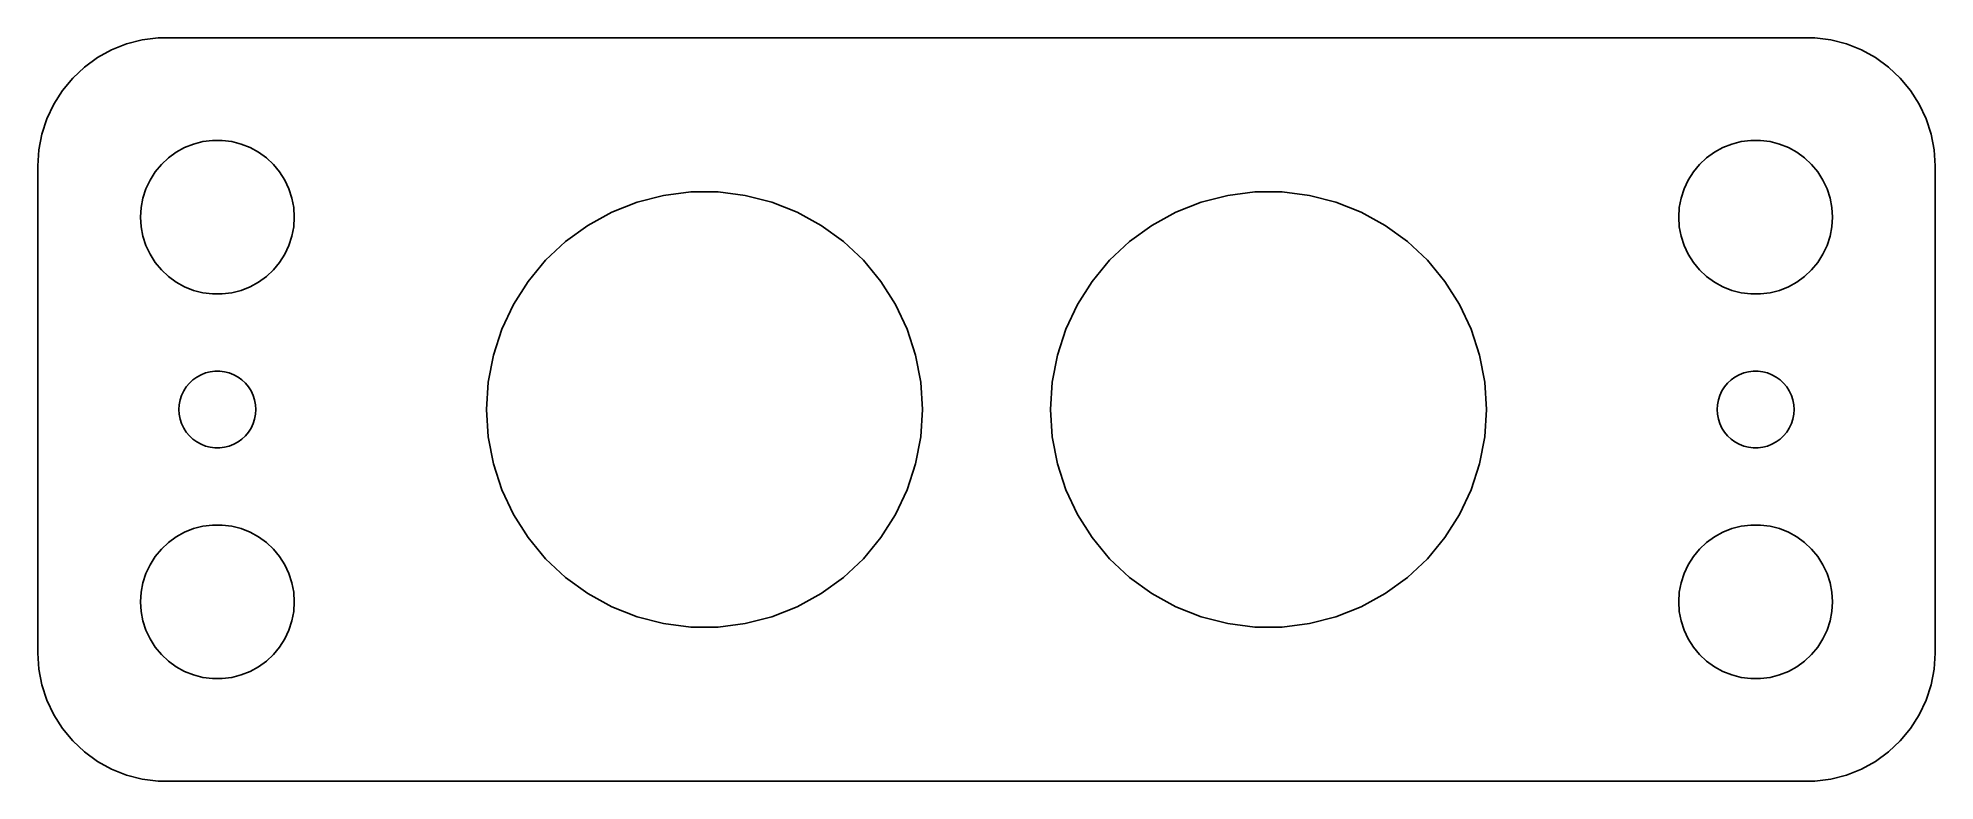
# Model space of a CAD drawing. Header units: metres. Extents: x -37 to 37, y 24.5 to 53.5.
import ezdxf

# ---------------------------------------------------------------- set-up
doc = ezdxf.new("R2010")
doc.units = ezdxf.units.M

msp = doc.modelspace()

# ---------------------------------------------------------------- linework, layer by layer
for p, q in [((-32.9369, 53.4114), (-33.5451, 53.2553)), ((-32.3139, 53.4901), (-32.9369, 53.4114)), ((32.3139, 53.4901), (-32.3139, 53.4901)), ((32.9369, 53.4114), (32.3139, 53.4901)), ((33.5451, 53.2553), (32.9369, 53.4114)), ((-34.6791, 52.7216), (-35.1871, 52.3526)), ((-34.1289, 53.0241), (-34.6791, 52.7216)), ((-33.5451, 53.2553), (-34.1289, 53.0241)), ((34.1289, 53.0241), (33.5451, 53.2553)), ((34.6791, 52.7216), (34.1289, 53.0241)), ((35.1871, 52.3526), (34.6791, 52.7216)), ((-35.6448, 51.9227), (-36.0451, 51.4389)), ((-35.1871, 52.3526), (-35.6448, 51.9227)), ((35.6448, 51.9227), (35.1871, 52.3526)), ((36.0451, 51.4389), (35.6448, 51.9227)), ((-36.0451, 51.4389), (-36.3815, 50.9088)), ((36.3815, 50.9088), (36.0451, 51.4389)), ((-36.6489, 50.3406), (-36.8429, 49.7434)), ((-36.3815, 50.9088), (-36.6489, 50.3406)), ((36.6489, 50.3406), (36.3815, 50.9088)), ((36.8429, 49.7434), (36.6489, 50.3406)), ((-36.8429, 49.7434), (-36.9606, 49.1267)), ((36.9606, 49.1267), (36.8429, 49.7434)), ((-36.9606, 49.1267), (-37, 48.5)), ((-31.9123, 48.8115), (-31.6075, 49.033)), ((-31.6075, 49.033), (-31.2773, 49.2145)), ((-31.2773, 49.2145), (-30.927, 49.3532)), ((-30.927, 49.3532), (-30.5621, 49.4469)), ((-30.5621, 49.4469), (-30.1884, 49.4941)), ((-30.1884, 49.4941), (-29.8116, 49.4941)), ((-29.8116, 49.4941), (-29.4379, 49.4469)), ((-29.4379, 49.4469), (-29.0729, 49.3532)), ((-29.0729, 49.3532), (-28.7227, 49.2145)), ((-28.7227, 49.2145), (-28.3925, 49.033)), ((-28.3925, 49.033), (-28.0877, 48.8115)), ((28.0877, 48.8115), (28.3925, 49.033)), ((28.3925, 49.033), (28.7227, 49.2145)), ((28.7227, 49.2145), (29.0729, 49.3532)), ((29.0729, 49.3532), (29.4379, 49.4469)), ((29.4379, 49.4469), (29.8116, 49.4941)), ((29.8116, 49.4941), (30.1884, 49.4941)), ((30.1884, 49.4941), (30.5621, 49.4469)), ((30.5621, 49.4469), (30.927, 49.3532)), ((30.927, 49.3532), (31.2773, 49.2145)), ((31.2773, 49.2145), (31.6075, 49.033)), ((31.6075, 49.033), (31.9123, 48.8115)), ((37, 48.5), (36.9606, 49.1267)), ((-37, 48.5), (-37, 29.5)), ((-32.6289, 47.9453), (-32.427, 48.2634)), ((-32.427, 48.2634), (-32.1869, 48.5536)), ((-32.1869, 48.5536), (-31.9123, 48.8115)), ((-28.0877, 48.8115), (-27.8131, 48.5536)), ((-27.8131, 48.5536), (-27.5729, 48.2634)), ((-27.5729, 48.2634), (-27.3711, 47.9453)), ((27.3711, 47.9453), (27.5729, 48.2634)), ((27.5729, 48.2634), (27.8131, 48.5536)), ((27.8131, 48.5536), (28.0877, 48.8115)), ((31.9123, 48.8115), (32.1869, 48.5536)), ((32.1869, 48.5536), (32.427, 48.2634)), ((32.427, 48.2634), (32.6289, 47.9453)), ((37, 29.5), (37, 48.5)), ((-32.9057, 47.2461), (-32.7893, 47.6044)), ((-32.7893, 47.6044), (-32.6289, 47.9453)), ((-27.3711, 47.9453), (-27.2107, 47.6044)), ((-27.2107, 47.6044), (-27.0942, 47.2461)), ((-12.5927, 47.3494), (-11.5337, 47.4832)), ((-11.5337, 47.4832), (-10.4663, 47.4832)), ((-10.4663, 47.4832), (-9.40726, 47.3494)), ((9.40726, 47.3494), (10.4663, 47.4832)), ((10.4663, 47.4832), (11.5337, 47.4832)), ((11.5337, 47.4832), (12.5927, 47.3494)), ((27.0942, 47.2461), (27.2107, 47.6044)), ((27.2107, 47.6044), (27.3711, 47.9453)), ((32.6289, 47.9453), (32.7893, 47.6044)), ((32.7893, 47.6044), (32.9057, 47.2461)), ((-33, 46.5), (-32.9763, 46.876)), ((-32.9763, 46.876), (-32.9057, 47.2461)), ((-27.0942, 47.2461), (-27.0237, 46.876)), ((-27.0237, 46.876), (-27, 46.5)), ((-15.5545, 46.1768), (-14.6191, 46.691)), ((-14.6191, 46.691), (-13.6266, 47.084)), ((-13.6266, 47.084), (-12.5927, 47.3494)), ((-9.40726, 47.3494), (-8.37335, 47.084)), ((-8.37335, 47.084), (-7.38087, 46.691)), ((-7.38087, 46.691), (-6.44547, 46.1768)), ((6.44547, 46.1768), (7.38087, 46.691)), ((7.38087, 46.691), (8.37335, 47.084)), ((8.37335, 47.084), (9.40726, 47.3494)), ((12.5927, 47.3494), (13.6266, 47.084)), ((13.6266, 47.084), (14.6191, 46.691)), ((14.6191, 46.691), (15.5545, 46.1768)), ((27, 46.5), (27.0237, 46.876)), ((27.0237, 46.876), (27.0942, 47.2461)), ((32.9057, 47.2461), (32.9763, 46.876)), ((32.9763, 46.876), (33, 46.5)), ((-32.9763, 46.124), (-33, 46.5)), ((-32.9057, 45.7539), (-32.9763, 46.124)), ((-27.0237, 46.124), (-27.0942, 45.7539)), ((-27, 46.5), (-27.0237, 46.124)), ((-16.4181, 45.5494), (-15.5545, 46.1768)), ((-6.44547, 46.1768), (-5.58189, 45.5494)), ((5.58189, 45.5494), (6.44547, 46.1768)), ((15.5545, 46.1768), (16.4181, 45.5494)), ((27.0237, 46.124), (27, 46.5)), ((27.0942, 45.7539), (27.0237, 46.124)), ((32.9763, 46.124), (32.9057, 45.7539)), ((33, 46.5), (32.9763, 46.124)), ((-32.7893, 45.3956), (-32.9057, 45.7539)), ((-32.6289, 45.0547), (-32.7893, 45.3956)), ((-27.2107, 45.3956), (-27.3711, 45.0547)), ((-27.0942, 45.7539), (-27.2107, 45.3956)), ((-17.1962, 44.8186), (-16.4181, 45.5494)), ((-5.58189, 45.5494), (-4.80376, 44.8186)), ((4.80376, 44.8186), (5.58189, 45.5494)), ((16.4181, 45.5494), (17.1962, 44.8186)), ((27.2107, 45.3956), (27.0942, 45.7539)), ((27.3711, 45.0547), (27.2107, 45.3956)), ((32.7893, 45.3956), (32.6289, 45.0547)), ((32.9057, 45.7539), (32.7893, 45.3956)), ((-32.427, 44.7366), (-32.6289, 45.0547)), ((-32.1869, 44.4464), (-32.427, 44.7366)), ((-31.9123, 44.1884), (-32.1869, 44.4464)), ((-27.8131, 44.4464), (-28.0877, 44.1884)), ((-27.5729, 44.7366), (-27.8131, 44.4464)), ((-27.3711, 45.0547), (-27.5729, 44.7366)), ((-17.8766, 43.9962), (-17.1962, 44.8186)), ((-4.80376, 44.8186), (-4.12335, 43.9962)), ((4.12335, 43.9962), (4.80376, 44.8186)), ((17.1962, 44.8186), (17.8766, 43.9962)), ((27.5729, 44.7366), (27.3711, 45.0547)), ((27.8131, 44.4464), (27.5729, 44.7366)), ((28.0877, 44.1884), (27.8131, 44.4464)), ((32.1869, 44.4464), (31.9123, 44.1884)), ((32.427, 44.7366), (32.1869, 44.4464)), ((32.6289, 45.0547), (32.427, 44.7366)), ((-31.6075, 43.967), (-31.9123, 44.1884)), ((-31.2773, 43.7855), (-31.6075, 43.967)), ((-30.927, 43.6468), (-31.2773, 43.7855)), ((-28.7227, 43.7855), (-29.0729, 43.6468)), ((-28.3925, 43.967), (-28.7227, 43.7855)), ((-28.0877, 44.1884), (-28.3925, 43.967)), ((-18.4486, 43.0949), (-17.8766, 43.9962)), ((-4.12335, 43.9962), (-3.55139, 43.0949)), ((3.55139, 43.0949), (4.12335, 43.9962)), ((17.8766, 43.9962), (18.4486, 43.0949)), ((28.3925, 43.967), (28.0877, 44.1884)), ((28.7227, 43.7855), (28.3925, 43.967)), ((29.0729, 43.6468), (28.7227, 43.7855)), ((31.2773, 43.7855), (30.927, 43.6468)), ((31.6075, 43.967), (31.2773, 43.7855)), ((31.9123, 44.1884), (31.6075, 43.967)), ((-30.5621, 43.5531), (-30.927, 43.6468)), ((-30.1884, 43.5059), (-30.5621, 43.5531)), ((-29.8116, 43.5059), (-30.1884, 43.5059)), ((-29.4379, 43.5531), (-29.8116, 43.5059)), ((-29.0729, 43.6468), (-29.4379, 43.5531)), ((-18.9031, 42.129), (-18.4486, 43.0949)), ((-3.55139, 43.0949), (-3.09689, 42.129)), ((3.09689, 42.129), (3.55139, 43.0949)), ((18.4486, 43.0949), (18.9031, 42.129)), ((29.4379, 43.5531), (29.0729, 43.6468)), ((29.8116, 43.5059), (29.4379, 43.5531)), ((30.1884, 43.5059), (29.8116, 43.5059)), ((30.5621, 43.5531), (30.1884, 43.5059)), ((30.927, 43.6468), (30.5621, 43.5531)), ((-19.233, 41.1139), (-18.9031, 42.129)), ((-3.09689, 42.129), (-2.76703, 41.1139)), ((2.76703, 41.1139), (3.09689, 42.129)), ((18.9031, 42.129), (19.233, 41.1139)), ((-19.433, 40.0653), (-19.233, 41.1139)), ((-2.76703, 41.1139), (-2.56702, 40.0653)), ((2.56702, 40.0653), (2.76703, 41.1139)), ((19.233, 41.1139), (19.433, 40.0653)), ((-31.2135, 39.8817), (-31.0934, 40.0268)), ((-31.0934, 40.0268), (-30.9561, 40.1558)), ((-30.9561, 40.1558), (-30.8037, 40.2665)), ((-30.8037, 40.2665), (-30.6387, 40.3572)), ((-30.6387, 40.3572), (-30.4635, 40.4266)), ((-30.4635, 40.4266), (-30.2811, 40.4734)), ((-30.2811, 40.4734), (-30.0942, 40.497)), ((-30.0942, 40.497), (-29.9058, 40.497)), ((-29.9058, 40.497), (-29.7189, 40.4734)), ((-29.7189, 40.4734), (-29.5365, 40.4266)), ((-29.5365, 40.4266), (-29.3613, 40.3572)), ((-29.3613, 40.3572), (-29.1963, 40.2665)), ((-29.1963, 40.2665), (-29.0439, 40.1558)), ((-29.0439, 40.1558), (-28.9065, 40.0268)), ((-28.9065, 40.0268), (-28.7865, 39.8817)), ((-19.5, 39), (-19.433, 40.0653)), ((-2.56702, 40.0653), (-2.5, 39)), ((2.5, 39), (2.56702, 40.0653)), ((19.433, 40.0653), (19.5, 39)), ((28.7865, 39.8817), (28.9065, 40.0268)), ((28.9065, 40.0268), (29.0439, 40.1558)), ((29.0439, 40.1558), (29.1963, 40.2665)), ((29.1963, 40.2665), (29.3613, 40.3572)), ((29.3613, 40.3572), (29.5365, 40.4266)), ((29.5365, 40.4266), (29.7189, 40.4734)), ((29.7189, 40.4734), (29.9058, 40.497)), ((29.9058, 40.497), (30.0942, 40.497)), ((30.0942, 40.497), (30.2811, 40.4734)), ((30.2811, 40.4734), (30.4635, 40.4266)), ((30.4635, 40.4266), (30.6387, 40.3572)), ((30.6387, 40.3572), (30.8037, 40.2665)), ((30.8037, 40.2665), (30.9561, 40.1558)), ((30.9561, 40.1558), (31.0934, 40.0268)), ((31.0934, 40.0268), (31.2135, 39.8817)), ((-31.4882, 39.188), (-31.4529, 39.373)), ((-31.4529, 39.373), (-31.3947, 39.5522)), ((-31.3947, 39.5522), (-31.3145, 39.7226)), ((-31.3145, 39.7226), (-31.2135, 39.8817)), ((-28.7865, 39.8817), (-28.6855, 39.7226)), ((-28.6855, 39.7226), (-28.6053, 39.5522)), ((-28.6053, 39.5522), (-28.5471, 39.373)), ((-28.5471, 39.373), (-28.5118, 39.188)), ((28.5118, 39.188), (28.5471, 39.373)), ((28.5471, 39.373), (28.6053, 39.5522)), ((28.6053, 39.5522), (28.6855, 39.7226)), ((28.6855, 39.7226), (28.7865, 39.8817)), ((31.2135, 39.8817), (31.3145, 39.7226)), ((31.3145, 39.7226), (31.3947, 39.5522)), ((31.3947, 39.5522), (31.4529, 39.373)), ((31.4529, 39.373), (31.4882, 39.188)), ((-31.5, 39), (-31.4882, 39.188)), ((-31.4882, 38.812), (-31.5, 39)), ((-31.4529, 38.627), (-31.4882, 38.812)), ((-31.3947, 38.4478), (-31.4529, 38.627)), ((-28.5471, 38.627), (-28.6053, 38.4478)), ((-28.5118, 38.812), (-28.5471, 38.627)), ((-28.5118, 39.188), (-28.5, 39)), ((-28.5, 39), (-28.5118, 38.812)), ((-19.433, 37.9347), (-19.5, 39)), ((-2.5, 39), (-2.56702, 37.9347)), ((2.56702, 37.9347), (2.5, 39)), ((19.5, 39), (19.433, 37.9347)), ((28.5, 39), (28.5118, 39.188)), ((28.5118, 38.812), (28.5, 39)), ((28.5471, 38.627), (28.5118, 38.812)), ((28.6053, 38.4478), (28.5471, 38.627)), ((31.4529, 38.627), (31.3947, 38.4478)), ((31.4882, 38.812), (31.4529, 38.627)), ((31.4882, 39.188), (31.5, 39)), ((31.5, 39), (31.4882, 38.812)), ((-31.3145, 38.2774), (-31.3947, 38.4478)), ((-31.2135, 38.1183), (-31.3145, 38.2774)), ((-31.0934, 37.9732), (-31.2135, 38.1183)), ((-30.9561, 37.8442), (-31.0934, 37.9732)), ((-30.8037, 37.7335), (-30.9561, 37.8442)), ((-29.0439, 37.8442), (-29.1963, 37.7335)), ((-28.9065, 37.9732), (-29.0439, 37.8442)), ((-28.7865, 38.1183), (-28.9065, 37.9732)), ((-28.6855, 38.2774), (-28.7865, 38.1183)), ((-28.6053, 38.4478), (-28.6855, 38.2774)), ((-19.233, 36.8861), (-19.433, 37.9347)), ((-2.56702, 37.9347), (-2.76703, 36.8861)), ((2.76703, 36.8861), (2.56702, 37.9347)), ((19.433, 37.9347), (19.233, 36.8861)), ((28.6855, 38.2774), (28.6053, 38.4478)), ((28.7865, 38.1183), (28.6855, 38.2774)), ((28.9065, 37.9732), (28.7865, 38.1183)), ((29.0439, 37.8442), (28.9065, 37.9732)), ((29.1963, 37.7335), (29.0439, 37.8442)), ((30.9561, 37.8442), (30.8037, 37.7335)), ((31.0934, 37.9732), (30.9561, 37.8442)), ((31.2135, 38.1183), (31.0934, 37.9732)), ((31.3145, 38.2774), (31.2135, 38.1183)), ((31.3947, 38.4478), (31.3145, 38.2774)), ((-30.6387, 37.6428), (-30.8037, 37.7335)), ((-30.4635, 37.5734), (-30.6387, 37.6428)), ((-30.2811, 37.5266), (-30.4635, 37.5734)), ((-30.0942, 37.503), (-30.2811, 37.5266)), ((-29.9058, 37.503), (-30.0942, 37.503)), ((-29.7189, 37.5266), (-29.9058, 37.503)), ((-29.5365, 37.5734), (-29.7189, 37.5266)), ((-29.3613, 37.6428), (-29.5365, 37.5734)), ((-29.1963, 37.7335), (-29.3613, 37.6428)), ((29.3613, 37.6428), (29.1963, 37.7335)), ((29.5365, 37.5734), (29.3613, 37.6428)), ((29.7189, 37.5266), (29.5365, 37.5734)), ((29.9058, 37.503), (29.7189, 37.5266)), ((30.0942, 37.503), (29.9058, 37.503)), ((30.2811, 37.5266), (30.0942, 37.503)), ((30.4635, 37.5734), (30.2811, 37.5266)), ((30.6387, 37.6428), (30.4635, 37.5734)), ((30.8037, 37.7335), (30.6387, 37.6428)), ((-18.9031, 35.871), (-19.233, 36.8861)), ((-2.76703, 36.8861), (-3.09689, 35.871)), ((3.09689, 35.871), (2.76703, 36.8861)), ((19.233, 36.8861), (18.9031, 35.871)), ((-18.4486, 34.9051), (-18.9031, 35.871)), ((-3.09689, 35.871), (-3.55139, 34.9051)), ((3.55139, 34.9051), (3.09689, 35.871)), ((18.9031, 35.871), (18.4486, 34.9051)), ((-17.8766, 34.0038), (-18.4486, 34.9051)), ((-3.55139, 34.9051), (-4.12335, 34.0038)), ((4.12335, 34.0038), (3.55139, 34.9051)), ((18.4486, 34.9051), (17.8766, 34.0038)), ((-31.6075, 34.033), (-31.2773, 34.2145)), ((-31.2773, 34.2145), (-30.927, 34.3532)), ((-30.927, 34.3532), (-30.5621, 34.4469)), ((-30.5621, 34.4469), (-30.1884, 34.4941)), ((-30.1884, 34.4941), (-29.8116, 34.4941)), ((-29.8116, 34.4941), (-29.4379, 34.4469)), ((-29.4379, 34.4469), (-29.0729, 34.3532)), ((-29.0729, 34.3532), (-28.7227, 34.2145)), ((-28.7227, 34.2145), (-28.3925, 34.033)), ((28.3925, 34.033), (28.7227, 34.2145)), ((28.7227, 34.2145), (29.0729, 34.3532)), ((29.0729, 34.3532), (29.4379, 34.4469)), ((29.4379, 34.4469), (29.8116, 34.4941)), ((29.8116, 34.4941), (30.1884, 34.4941)), ((30.1884, 34.4941), (30.5621, 34.4469)), ((30.5621, 34.4469), (30.927, 34.3532)), ((30.927, 34.3532), (31.2773, 34.2145)), ((31.2773, 34.2145), (31.6075, 34.033)), ((-32.427, 33.2634), (-32.1869, 33.5536)), ((-32.1869, 33.5536), (-31.9123, 33.8116)), ((-31.9123, 33.8116), (-31.6075, 34.033)), ((-28.3925, 34.033), (-28.0877, 33.8116)), ((-28.0877, 33.8116), (-27.8131, 33.5536)), ((-27.8131, 33.5536), (-27.5729, 33.2634)), ((-17.1962, 33.1814), (-17.8766, 34.0038)), ((-4.12335, 34.0038), (-4.80376, 33.1814)), ((4.80376, 33.1814), (4.12335, 34.0038)), ((17.8766, 34.0038), (17.1962, 33.1814)), ((27.5729, 33.2634), (27.8131, 33.5536)), ((27.8131, 33.5536), (28.0877, 33.8116)), ((28.0877, 33.8116), (28.3925, 34.033)), ((31.6075, 34.033), (31.9123, 33.8116)), ((31.9123, 33.8116), (32.1869, 33.5536)), ((32.1869, 33.5536), (32.427, 33.2634)), ((-32.9057, 32.2461), (-32.7893, 32.6044)), ((-32.7893, 32.6044), (-32.6289, 32.9453)), ((-32.6289, 32.9453), (-32.427, 33.2634)), ((-27.5729, 33.2634), (-27.3711, 32.9453)), ((-27.3711, 32.9453), (-27.2107, 32.6044)), ((-27.2107, 32.6044), (-27.0942, 32.2461)), ((-16.4181, 32.4506), (-17.1962, 33.1814)), ((-4.80376, 33.1814), (-5.58189, 32.4506)), ((5.58189, 32.4506), (4.80376, 33.1814)), ((17.1962, 33.1814), (16.4181, 32.4506)), ((27.0942, 32.2461), (27.2107, 32.6044)), ((27.2107, 32.6044), (27.3711, 32.9453)), ((27.3711, 32.9453), (27.5729, 33.2634)), ((32.427, 33.2634), (32.6289, 32.9453)), ((32.6289, 32.9453), (32.7893, 32.6044)), ((32.7893, 32.6044), (32.9057, 32.2461)), ((-33, 31.5), (-32.9763, 31.876)), ((-32.9763, 31.876), (-32.9057, 32.2461)), ((-27.0942, 32.2461), (-27.0237, 31.876)), ((-27.0237, 31.876), (-27, 31.5)), ((-15.5545, 31.8232), (-16.4181, 32.4506)), ((-14.6191, 31.309), (-15.5545, 31.8232)), ((-6.44547, 31.8232), (-7.38087, 31.309)), ((-5.58189, 32.4506), (-6.44547, 31.8232)), ((6.44547, 31.8232), (5.58189, 32.4506)), ((7.38087, 31.309), (6.44547, 31.8232)), ((15.5545, 31.8232), (14.6191, 31.309)), ((16.4181, 32.4506), (15.5545, 31.8232)), ((27, 31.5), (27.0237, 31.876)), ((27.0237, 31.876), (27.0942, 32.2461)), ((32.9057, 32.2461), (32.9763, 31.876)), ((32.9763, 31.876), (33, 31.5)), ((-32.9763, 31.124), (-33, 31.5)), ((-32.9057, 30.7539), (-32.9763, 31.124)), ((-27.0237, 31.124), (-27.0942, 30.7539)), ((-27, 31.5), (-27.0237, 31.124)), ((-13.6266, 30.916), (-14.6191, 31.309)), ((-7.38087, 31.309), (-8.37335, 30.916)), ((8.37335, 30.916), (7.38087, 31.309)), ((14.6191, 31.309), (13.6266, 30.916)), ((27.0237, 31.124), (27, 31.5)), ((27.0942, 30.7539), (27.0237, 31.124)), ((32.9763, 31.124), (32.9057, 30.7539)), ((33, 31.5), (32.9763, 31.124)), ((-32.7893, 30.3956), (-32.9057, 30.7539)), ((-32.6289, 30.0547), (-32.7893, 30.3956)), ((-27.2107, 30.3956), (-27.3711, 30.0547)), ((-27.0942, 30.7539), (-27.2107, 30.3956)), ((-12.5927, 30.6506), (-13.6266, 30.916)), ((-11.5337, 30.5168), (-12.5927, 30.6506)), ((-10.4663, 30.5168), (-11.5337, 30.5168)), ((-9.40726, 30.6506), (-10.4663, 30.5168)), ((-8.37335, 30.916), (-9.40726, 30.6506)), ((9.40726, 30.6506), (8.37335, 30.916)), ((10.4663, 30.5168), (9.40726, 30.6506)), ((11.5337, 30.5168), (10.4663, 30.5168)), ((12.5927, 30.6506), (11.5337, 30.5168)), ((13.6266, 30.916), (12.5927, 30.6506)), ((27.2107, 30.3956), (27.0942, 30.7539)), ((27.3711, 30.0547), (27.2107, 30.3956)), ((32.7893, 30.3956), (32.6289, 30.0547)), ((32.9057, 30.7539), (32.7893, 30.3956)), ((-32.427, 29.7366), (-32.6289, 30.0547)), ((-32.1869, 29.4464), (-32.427, 29.7366)), ((-27.5729, 29.7366), (-27.8131, 29.4464)), ((-27.3711, 30.0547), (-27.5729, 29.7366)), ((27.5729, 29.7366), (27.3711, 30.0547)), ((27.8131, 29.4464), (27.5729, 29.7366)), ((32.427, 29.7366), (32.1869, 29.4464)), ((32.6289, 30.0547), (32.427, 29.7366)), ((-37, 29.5), (-36.9606, 28.8733)), ((-36.9606, 28.8733), (-36.8429, 28.2566)), ((-31.9123, 29.1885), (-32.1869, 29.4464)), ((-31.6075, 28.967), (-31.9123, 29.1885)), ((-31.2773, 28.7855), (-31.6075, 28.967)), ((-28.3925, 28.967), (-28.7227, 28.7855)), ((-28.0877, 29.1885), (-28.3925, 28.967)), ((-27.8131, 29.4464), (-28.0877, 29.1885)), ((28.0877, 29.1885), (27.8131, 29.4464)), ((28.3925, 28.967), (28.0877, 29.1885)), ((28.7227, 28.7855), (28.3925, 28.967)), ((31.6075, 28.967), (31.2773, 28.7855)), ((31.9123, 29.1885), (31.6075, 28.967)), ((32.1869, 29.4464), (31.9123, 29.1885)), ((36.8429, 28.2566), (36.9606, 28.8733)), ((36.9606, 28.8733), (37, 29.5)), ((-36.8429, 28.2566), (-36.6489, 27.6594)), ((-30.927, 28.6468), (-31.2773, 28.7855)), ((-30.5621, 28.5531), (-30.927, 28.6468)), ((-30.1884, 28.5059), (-30.5621, 28.5531)), ((-29.8116, 28.5059), (-30.1884, 28.5059)), ((-29.4379, 28.5531), (-29.8116, 28.5059)), ((-29.0729, 28.6468), (-29.4379, 28.5531)), ((-28.7227, 28.7855), (-29.0729, 28.6468)), ((29.0729, 28.6468), (28.7227, 28.7855)), ((29.4379, 28.5531), (29.0729, 28.6468)), ((29.8116, 28.5059), (29.4379, 28.5531)), ((30.1884, 28.5059), (29.8116, 28.5059)), ((30.5621, 28.5531), (30.1884, 28.5059)), ((30.927, 28.6468), (30.5621, 28.5531)), ((31.2773, 28.7855), (30.927, 28.6468)), ((36.6489, 27.6594), (36.8429, 28.2566)), ((-36.6489, 27.6594), (-36.3815, 27.0912)), ((36.3815, 27.0912), (36.6489, 27.6594)), ((-36.3815, 27.0912), (-36.0451, 26.5611)), ((36.0451, 26.5611), (36.3815, 27.0912)), ((-36.0451, 26.5611), (-35.6448, 26.0773)), ((-35.6448, 26.0773), (-35.1871, 25.6474)), ((35.1871, 25.6474), (35.6448, 26.0773)), ((35.6448, 26.0773), (36.0451, 26.5611)), ((-35.1871, 25.6474), (-34.6791, 25.2784)), ((-34.6791, 25.2784), (-34.1289, 24.9759)), ((34.1289, 24.9759), (34.6791, 25.2784)), ((34.6791, 25.2784), (35.1871, 25.6474)), ((-34.1289, 24.9759), (-33.5451, 24.7447)), ((-33.5451, 24.7447), (-32.9369, 24.5886)), ((-32.9369, 24.5886), (-32.3139, 24.5099)), ((-32.3139, 24.5099), (32.3139, 24.5099)), ((32.3139, 24.5099), (32.9369, 24.5886)), ((32.9369, 24.5886), (33.5451, 24.7447)), ((33.5451, 24.7447), (34.1289, 24.9759))]:
    msp.add_line(p, q)

doc.saveas('drawing.dxf')
